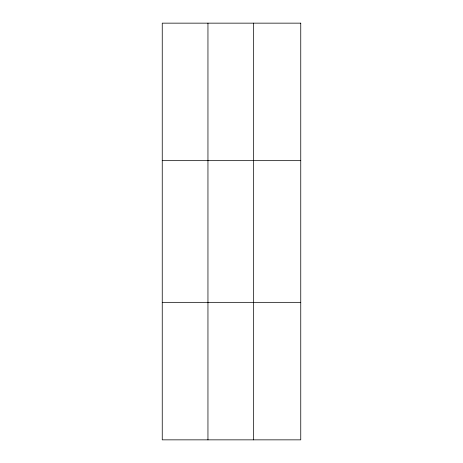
<?xml version="1.0" encoding="UTF-8"?>
<svg xmlns="http://www.w3.org/2000/svg" width="463" height="463" viewBox="0 0 463 463"><rect width="100%" height="100%" fill="white"/><g stroke="black" fill="none" stroke-linecap="round" stroke-linejoin="round"><path stroke-width="0.69" d="M162.247 160.661L300.753 160.661M162.247 302.339L300.753 302.339M253.66 23.15L253.66 439.85M207.951 23.15L207.951 439.85M300.753 23.15L300.753 439.85L162.247 439.85L162.247 23.15L300.753 23.15"/></g></svg>
